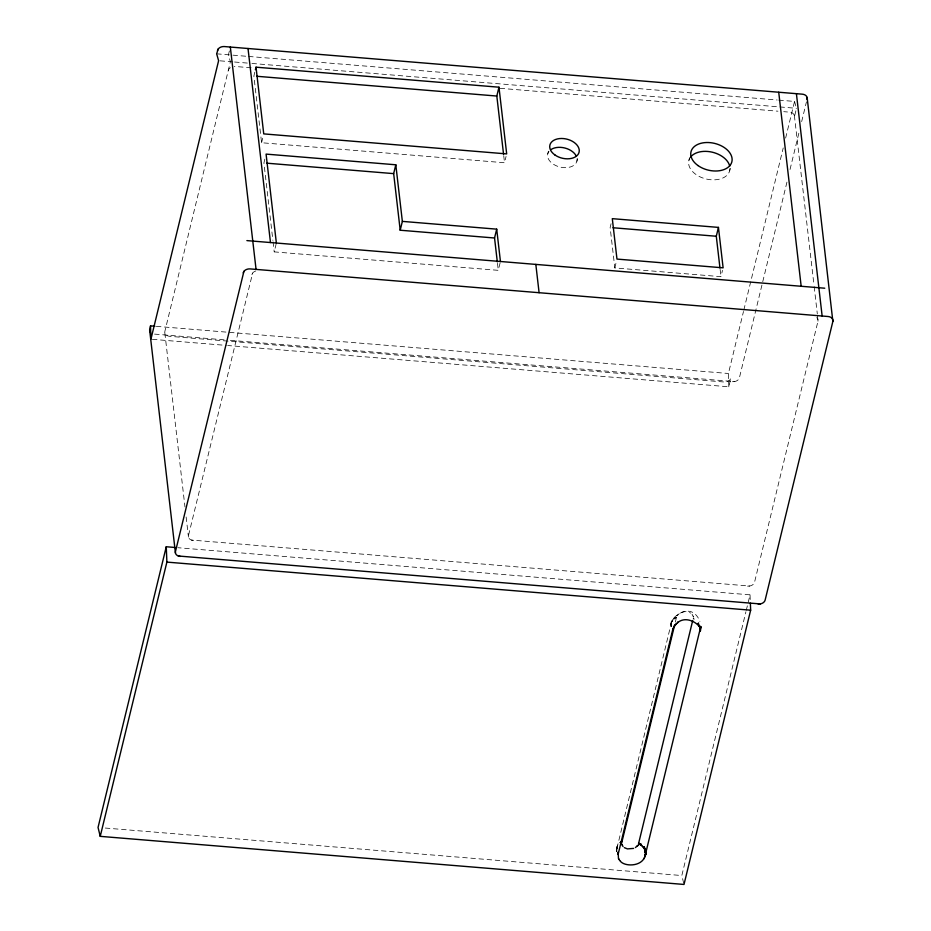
<?xml version="1.0" encoding="UTF-8"?>
<svg xmlns="http://www.w3.org/2000/svg" width="931" height="931" viewBox="0 0 931 931"><rect width="100%" height="100%" fill="white"/><g stroke="black" fill="none" stroke-linecap="round" stroke-linejoin="round"><path stroke-width="0.7" stroke-dasharray="4.66 3.49" d="M617.614 845.069L616.38 850.631L671.367 622.769L671.321 626.54L671.437 623.642M671.53 624.119C670.529 629.6 672.275 622.362 671.053 624.91M255.781 270.991A6.017 4.422 -6.6 0 0 252.627 273.097L188.469 535.569A6.017 4.422 -6.6 0 0 191.344 540.05L749.664 586.041A6.017 4.422 -6.6 0 0 754.552 582.201L817.977 321.218L817.488 315.365M616.776 848.42L617.276 846.116L616.729 850.713L617.055 846.488M671.065 624.852L671.367 622.769M617.718 845.371L617.718 845.232M616.636 850.981L616.881 849.444M671.216 623.758L671.088 624.62M616.392 849.712L616.345 850.387L616.753 848.269M671.286 623.142L672.927 619.732L671.239 624.468C667.783 620.186 690.721 598.773 699.937 621.396M671.135 624.212L671.274 623.758M616.59 851.074L616.846 849.898M671.542 624.515L671.367 626.528L671.542 624.305M675.347 622.071L676.534 617.102L673.578 619.08L676.488 617.218M693.281 618.487L693.77 618.917C692.396 619.092 693.618 618.068 694.317 619.208M817.977 321.218L817.988 319.67A6.017 4.422 -6.6 0 0 816.696 317.657M616.706 847.71L616.392 850.794L616.822 850.119M671.088 624.538L671.426 622.35M671.426 625.597L671.263 626.132M616.648 848.339L616.578 848.548M616.764 850.538L616.415 850.934M674.533 618.906L675.557 617.66L673.904 618.754L674.684 618.172M229.387 50.926L228.456 54.789L230.399 61.679L164.857 331.413A6.017 4.422 -6.6 0 0 169.675 336.324L723.957 381.989A6.017 4.422 -6.6 0 0 730.928 378.056L728.81 386.796L227.688 345.517M254.791 72.246L253.872 76.039L261.588 142.734L504.532 162.75L506.068 156.431M261.588 142.734L263.124 136.415M264.846 159.154L263.927 162.948L272.888 240.407M500.133 262.763L498.294 270.339L274.226 251.882L276.065 244.294M547.789 153.708L548.406 151.183M576.871 161.296L577.488 158.759M611.073 223.719L610.142 227.501L614.821 267.93L720.966 276.67L722.503 270.351M614.821 267.93L616.671 260.343M688.928 160.295L689.534 157.77M729.636 170.908L730.253 168.383M728.81 386.796L728.426 373.482L743.497 311.454M743.834 310.046L783.227 147.948M785.624 138.079L794.539 101.432L778.607 100.117M795.877 110.812L794.364 117.062A6.017 4.422 -6.6 0 0 789.535 112.151L783.751 111.673M616.369 850.236L616.45 849.351M786.951 182.127L739.412 377.765A6.017 4.422 -6.6 0 1 734.512 381.605L229.876 340.304M790.035 169.454L798.926 132.865M801.661 121.6L806.444 101.898M683.691 883.182L681.818 875.547L745.917 611.772M746.266 610.364L750.037 594.839L177.844 547.707M671.426 622.664L671.717 621.547M616.438 851.039L616.671 850.271L616.683 850.864M671.53 624.736L671.46 625.399M671.309 622.886L671.542 622.187M672.275 620.733L671.903 621.78L672.613 620.058M251.894 274.575L252.627 273.097M677.989 614.763L676.895 615.787L679.723 613.226M681.515 612.365L683.121 611.935A7.762 5.714 -6.6 0 1 689.417 612.458L690.767 613.122M732.441 381.71L734.512 381.605M747.581 586.146L749.664 586.041M216.655 53.823L247.076 56.325M248.519 56.442L777.152 100.001M220.053 60.829L233.087 61.9M234.542 62.016L250.474 63.331M251.917 63.448L796.482 108.31M251.172 67.8L235.252 66.485A6.017 4.422 -6.6 0 0 234.205 66.473M500.087 88.305L777.955 111.196M156.338 326.35L728.426 373.482M154.558 334.101L224.08 339.827M152.381 339.315L226.245 345.401M105.284 828.043L681.818 875.547M191.344 540.05L193.299 540.48M692.059 614.239L693.642 617.16L693.001 615.996M671.181 624.026L671.321 626.54M794.539 101.432L796.098 106.937M794.376 115.514L813.997 285.165M814.171 286.608L817.325 313.922M720.129 269.455L720.966 276.67M503.718 155.652L504.532 162.75M497.48 263.31L498.294 270.339M273.062 241.839L274.226 251.882M164.845 332.961L184.966 506.918M186.13 516.984L188.458 537.106M750.037 594.839L750.316 601.822M228.281 70.43A6.017 4.422 -6.6 0 1 230.353 67.695M577.08 158.712A15.036 9.822 13.7 0 1 559.647 166.952A15.036 9.822 13.7 0 1 548.987 151.392M729.985 168.523A21.041 13.744 13.7 0 1 704.639 178.589A21.041 13.744 13.7 0 1 690.593 157.06M616.671 850.271L616.555 851.12L616.671 850.271"/><path stroke-width="1.4" d="M645.951 851.842C645.067 856.171 646.451 848.595 644.171 848.327L645.649 851.795L645.625 854.367M832.861 321.416L832.873 319.88A6.017 4.422 -6.6 0 0 828.031 316.505L250.16 268.908A6.017 4.422 -6.6 0 0 243.91 271.363L175.47 551.524A6.017 4.422 -6.6 0 0 178.333 556.005L760.243 603.94A6.017 4.422 -6.6 0 0 765.131 600.099L832.861 321.416L807.142 97.546A6.017 4.422 -6.6 0 0 802.313 94.171L224.441 46.562A6.017 4.422 -6.6 0 0 218.191 49.017L216.655 53.823L218.61 60.701L150.927 339.198L150.543 325.873L154.895 326.234M644.997 856.078L645.765 853.715L644.799 856.764C647.452 846.291 645.835 855.217 644.089 858.335C639.457 866.936 623.817 866.389 620.116 860.907M619.743 860.523L618.463 858.557L618.242 853.878L672.81 629.379C682.342 608.222 705.942 627.878 699.542 631.579L645.043 855.961M643.228 847.082L644.136 847.082L645.567 851.539L645.206 848.828L644.136 847.082L642.821 846.686L643.903 847.897L644.171 847.257M677.512 622.792L677.547 622.083L678.059 622.49M698.157 624.503L698.564 622.967L697.785 624.107M645.672 853.471L645.928 852.296M618.103 854.565L617.625 852.889L618.242 853.878M645.742 853.96L645.753 850.713L645.451 853.029M675.429 624.526L676.057 623.956M699.344 626.493L699.006 625.853M674.661 624.876L621.989 841.612L620.372 842.73M638.608 843.544L642.006 845.918L640.831 844.196L638.561 843.661L692.711 620.512M700.054 627.296L699.984 630.636L700.31 626.866M645.765 853.39L645.206 848.828L644.485 848.746M700.601 626.342L700.403 629.019L700.612 626.505M645.753 852.668L645.486 853.331M645.555 854.786L645.8 853.11M699.716 631.032L700.333 629.321L699.821 630.322M700.403 629.019L700.612 626.703M699.414 625.748L699.309 624.957M645.451 852.831L645.8 850.806L645.451 852.621M700.24 628.867L700.612 626.912M700.1 630.299L700.17 629.88M150.543 325.873L149.74 329.19A6.017 4.422 -6.6 0 0 150.426 332.146M255.408 69.72L256.025 67.183L498.969 87.2L506.685 153.906L263.741 133.889L256.025 67.183M174.947 547.463L166.265 546.753L98.046 827.45L100.234 836.352L684.006 884.45L750.654 610.189L750.374 603.218M100.234 836.352L166.882 562.103L166.265 546.753M497.317 261.902L494.547 237.999L400.202 230.225L393.662 173.631L395.803 164.787L266.08 154.104L276.367 243.038M400.202 230.225L402.355 221.38L395.803 164.787M503.555 154.232L496.817 96.044L498.969 87.2M494.547 237.999L496.7 229.154L402.355 221.38M719.966 268.012L716.288 236.253L718.441 227.397L612.295 218.657L616.974 259.086L723.119 267.825L718.441 227.397M645.567 854.472L644.752 856.904M640.668 844.813L640.831 844.196L639.655 844.149L641.599 845.523L640.831 844.196M645.206 848.828L645.195 849.549M644.136 847.082L643.658 847.373M700.612 627.133L700.508 627.994M645.462 852.412L645.334 850.48L645.474 852.179M645.451 854.949L645.672 854.262M645.602 851.365L645.334 850.48M699.658 631.148L700.228 629.856M217.47 50.507L218.191 49.017M243.189 272.841L243.91 271.363M673.101 628.25L672.904 628.937M643.589 859.069L644.252 858.103M621.827 842.159L620.477 842.869L621.989 841.612M635.373 847.536L638.224 845.208L637.095 846.011M673.811 626.679L674.312 625.958M633.58 848.409L627.447 848.897L624.329 847.641M758.16 604.044L760.243 603.94M256.77 76.272L496.817 96.044M266.813 163.181L393.662 173.631M613.017 227.746L716.288 236.253M246.89 240.605L824.761 288.214M166.882 562.103L750.654 610.189M620.197 842.497L620.896 842.602M178.333 556.005L180.288 556.435M638.619 843.416L639.108 843.858L638.736 842.997M618.731 858.848L618.894 859.173M617.649 852.656L618.161 853.75M623.037 846.523L621.477 843.835L622.094 844.766M645.125 850.003L645.439 850.922M617.684 852.179L617.847 853.331M796.412 93.694L822.143 316.028M778.723 92.227L801.172 286.271M535.825 264.404L539.096 292.706M496.7 229.154L500.447 261.495M248.018 48.505L270.479 242.549M230.329 47.05L256.06 269.385M149.728 330.726L175.447 553.072M551.082 149.495A15.036 9.822 13.7 0 1 576.266 156.059M690.593 157.06A21.041 13.744 13.7 0 1 712.157 152.16A21.041 13.744 13.7 0 1 729.706 166.067M807.142 97.546L807.13 99.082L807.142 97.546M554.888 154.942A15.036 9.822 13.7 0 0 579.024 152.44A15.036 9.822 13.7 0 0 559.543 138.579A15.036 9.822 13.7 0 0 554.888 154.942M697.994 165.555A21.041 13.744 13.7 0 0 731.789 162.064A21.041 13.744 13.7 0 0 704.511 142.652A21.041 13.744 13.7 0 0 697.994 165.555"/></g></svg>
